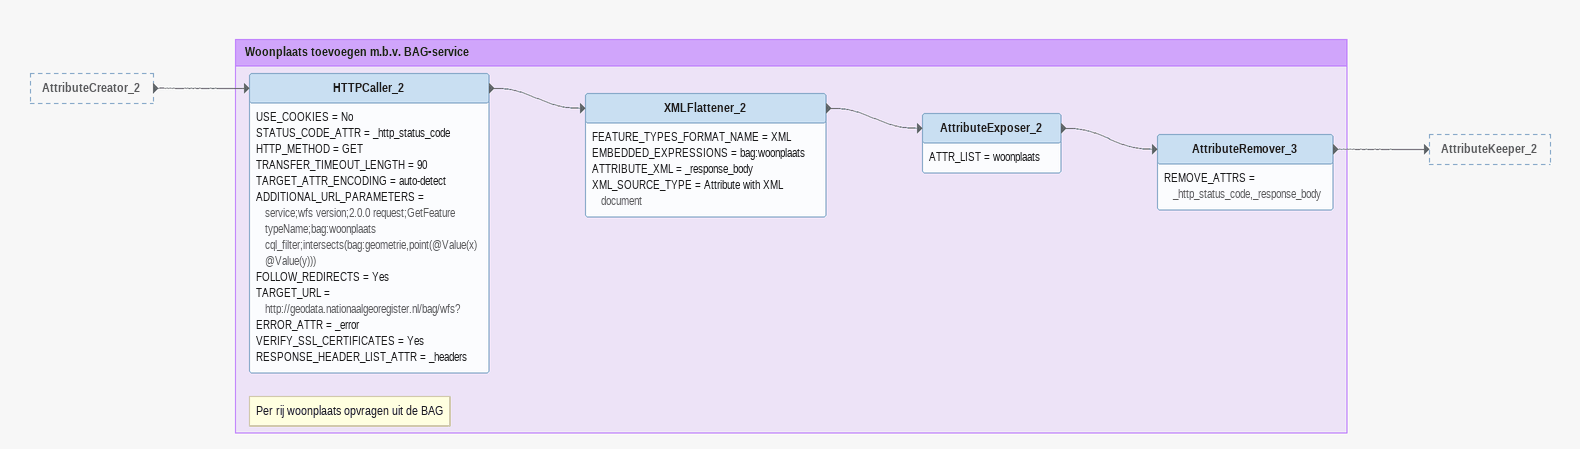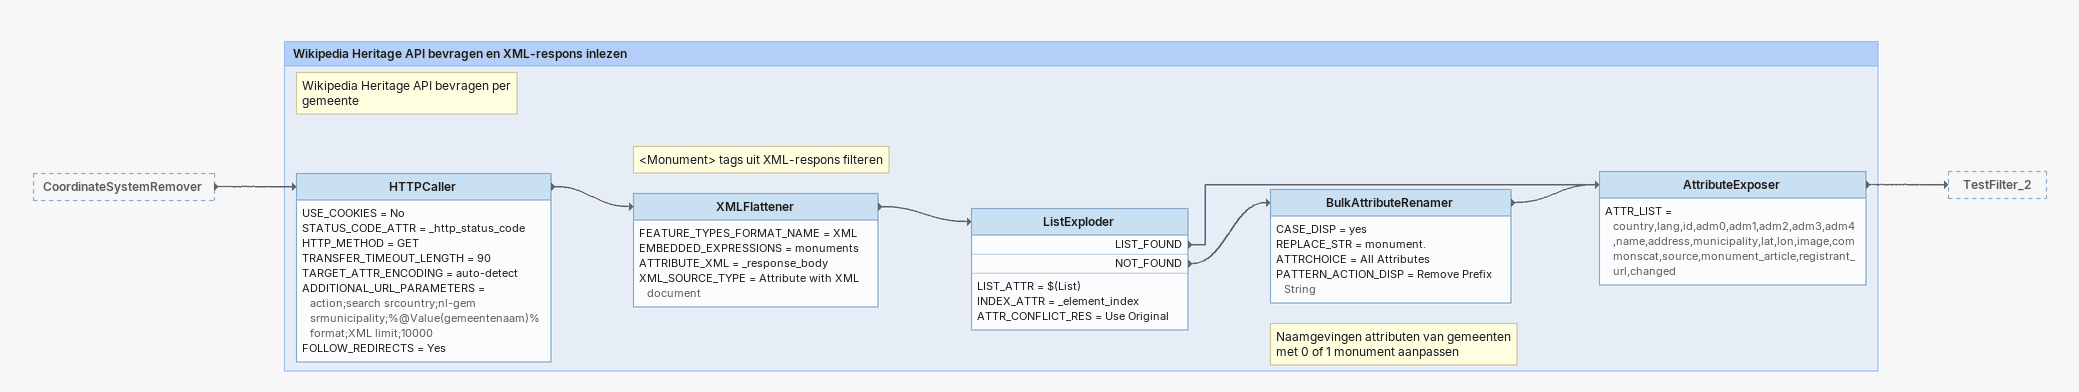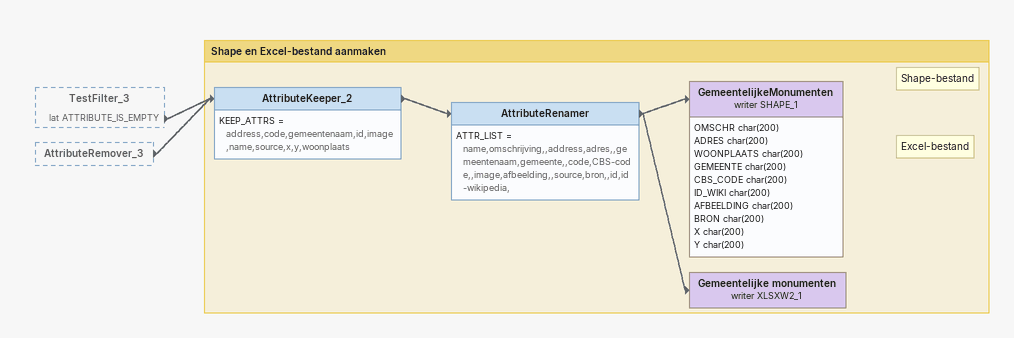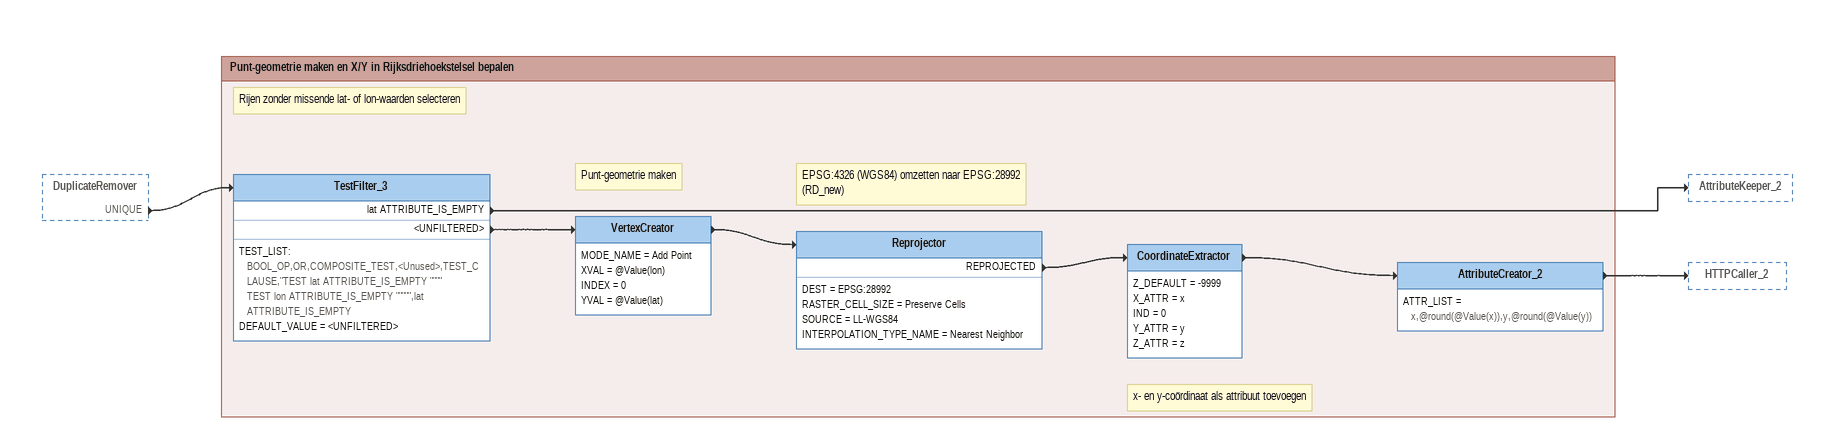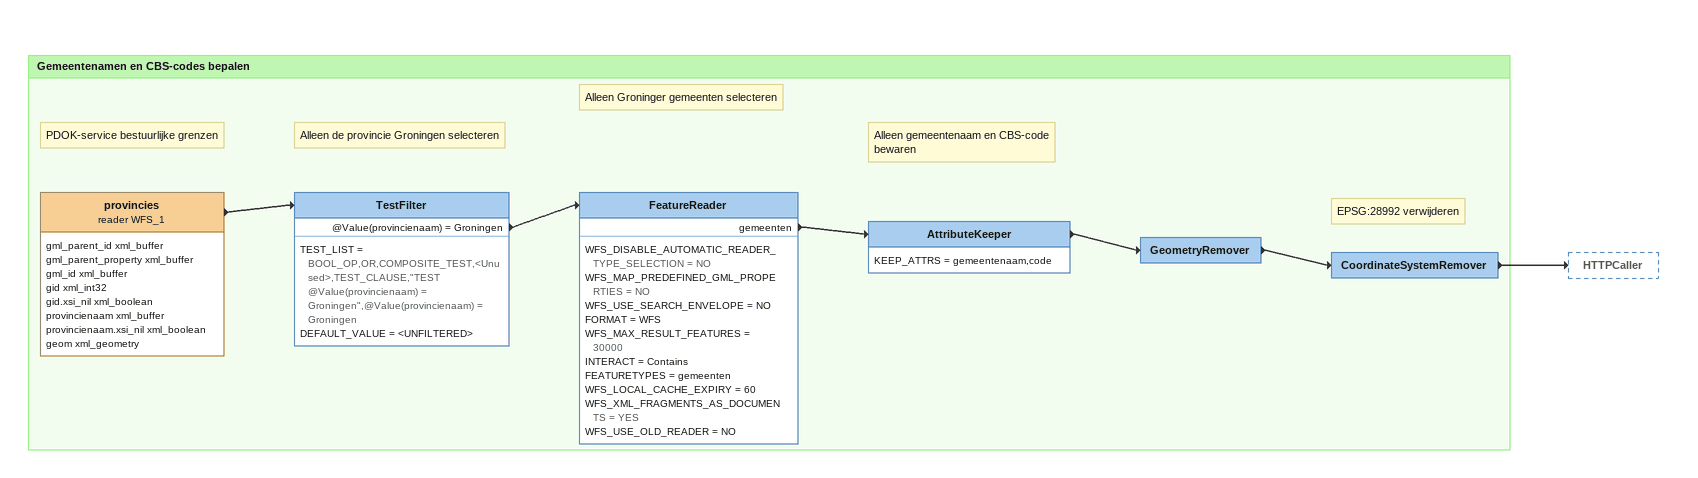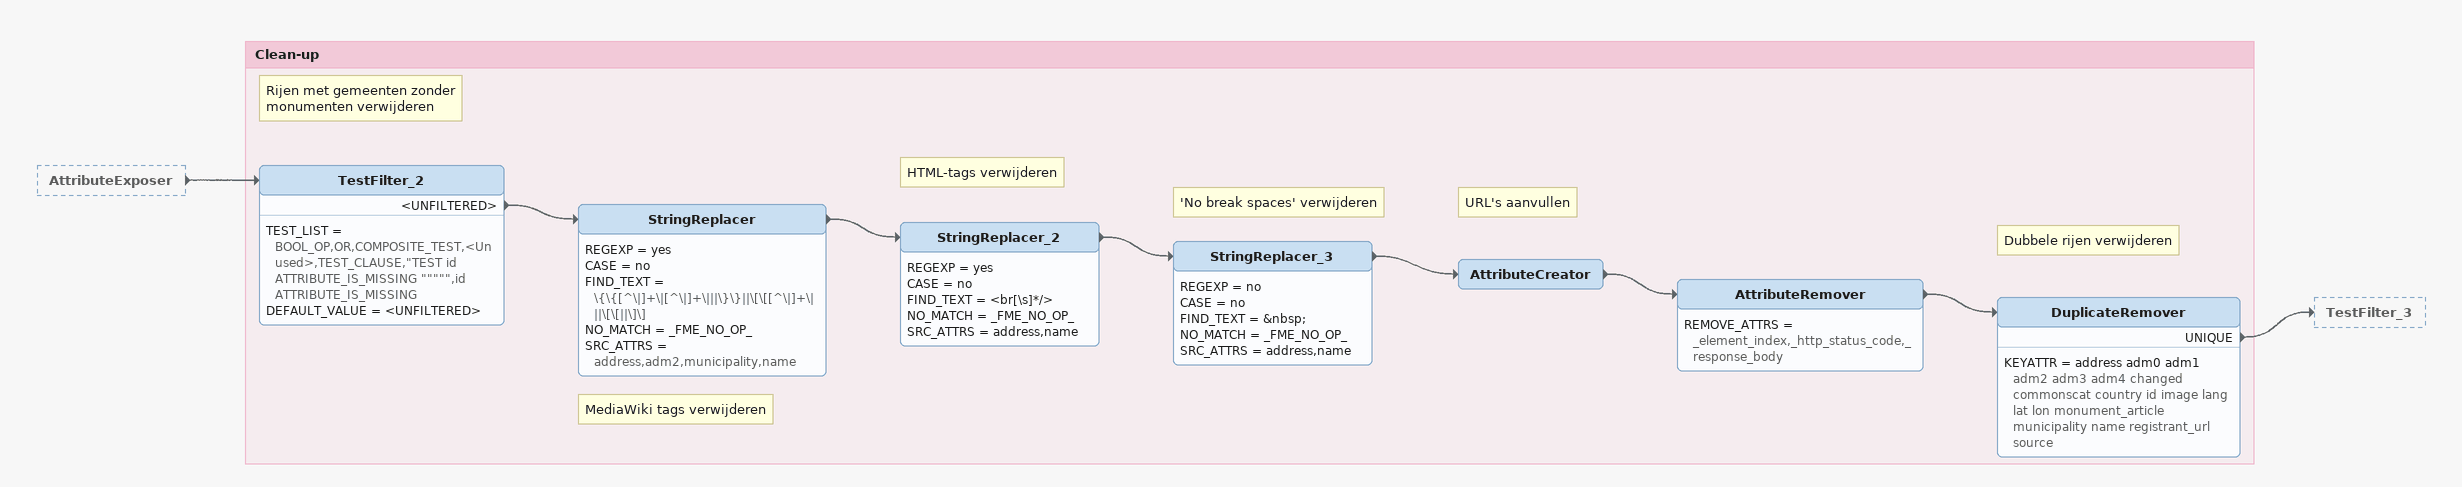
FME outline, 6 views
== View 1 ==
AttributeCreator_2 [outside]
    -> HTTPCaller_2

Bookmark: Woonplaats toevoegen m.b.v. BAG-service
Note: Per rij woonplaats opvragen uit de BAG
HTTPCaller_2
    USE_COOKIES = No
    STATUS_CODE_ATTR = _http_status_code
    HTTP_METHOD = GET
    TRANSFER_TIMEOUT_LENGTH = 90
    TARGET_ATTR_ENCODING = auto-detect
    ADDITIONAL_URL_PARAMETERS = service;wfs version;2.0.0 request;GetFeature typeName;bag:woonplaats cql_filter;intersects(bag:geometrie,point(@Value(x) @Value(y)))
    FOLLOW_REDIRECTS = Yes
    TARGET_URL = http://geodata.nationaalgeoregister.nl/bag/wfs?
    ERROR_ATTR = _error
    VERIFY_SSL_CERTIFICATES = Yes
    RESPONSE_HEADER_LIST_ATTR = _headers
    -> XMLFlattener_2
XMLFlattener_2
    FEATURE_TYPES_FORMAT_NAME = XML
    EMBEDDED_EXPRESSIONS = bag:woonplaats
    ATTRIBUTE_XML = _response_body
    XML_SOURCE_TYPE = Attribute with XML document
    -> AttributeExposer_2
AttributeExposer_2
    ATTR_LIST = woonplaats
    -> AttributeRemover_3
AttributeRemover_3
    REMOVE_ATTRS = _http_status_code,_response_body
    -> AttributeKeeper_2

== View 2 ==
CoordinateSystemRemover [outside]
    -> HTTPCaller

Bookmark: Wikipedia Heritage API bevragen en XML-respons inlezen
Note: Wikipedia Heritage API bevragen per gemeente
HTTPCaller
    USE_COOKIES = No
    STATUS_CODE_ATTR = _http_status_code
    HTTP_METHOD = GET
    TRANSFER_TIMEOUT_LENGTH = 90
    TARGET_ATTR_ENCODING = auto-detect
    ADDITIONAL_URL_PARAMETERS = action;search srcountry;nl-gem srmunicipality;%@Value(gemeentenaam)% format;XML limit;10000
    FOLLOW_REDIRECTS = Yes
    -> XMLFlattener
Note: <Monument> tags uit XML-respons filteren
XMLFlattener
    FEATURE_TYPES_FORMAT_NAME = XML
    EMBEDDED_EXPRESSIONS = monuments
    ATTRIBUTE_XML = _response_body
    XML_SOURCE_TYPE = Attribute with XML document
    -> ListExploder
ListExploder
    LIST_ATTR = $(List)
    INDEX_ATTR = _element_index
    ATTR_CONFLICT_RES = Use Original
    LIST_FOUND -> AttributeExposer
    NOT_FOUND -> BulkAttributeRenamer
Note: Naamgevingen attributen van gemeenten met 0 of 1 monument aanpassen
BulkAttributeRenamer
    CASE_DISP = yes
    REPLACE_STR = monument.
    ATTRCHOICE = All Attributes
    PATTERN_ACTION_DISP = Remove Prefix String
    -> AttributeExposer
AttributeExposer
    ATTR_LIST = country,lang,id,adm0,adm1,adm2,adm3,adm4,name,address,municipality,lat,lon,image,commonscat,source,monument_article,registrant_url,changed
    -> TestFilter_2

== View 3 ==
TestFilter_3 [outside]
    lat ATTRIBUTE_IS_EMPTY -> AttributeKeeper_2
AttributeRemover_3 [outside]
    -> AttributeKeeper_2

Bookmark: Shape en Excel-bestand aanmaken
AttributeKeeper_2
    KEEP_ATTRS = address,code,gemeentenaam,id,image,name,source,x,y,woonplaats
    -> AttributeRenamer
AttributeRenamer
    ATTR_LIST = name,omschrijving,,address,adres,,gemeentenaam,gemeente,,code,CBS-code,,image,afbeelding,,source,bron,,id,id-wikipedia,
    -> Gemeentelijke monumenten (writer XLSXW2_1)
    -> GemeentelijkeMonumenten (writer SHAPE_1)
Note: Shape-bestand
GemeentelijkeMonumenten (writer SHAPE_1)
    attributes: OMSCHR char(200), ADRES char(200), WOONPLAATS char(200), GEMEENTE char(200), CBS_CODE char(200), ID_WIKI char(200), AFBEELDING char(200), BRON char(200), X char(200), Y char(200)
Note: Excel-bestand
Gemeentelijke monumenten (writer XLSXW2_1)

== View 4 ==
DuplicateRemover [outside]
    UNIQUE -> TestFilter_3

Bookmark: Punt-geometrie maken en X/Y in Rijksdriehoekstelsel bepalen
Note: Rijen zonder missende lat- of lon-waarden selecteren
TestFilter_3
    TEST_LIST:
      BOOL_OP,OR,COMPOSITE_TEST,<Unused>,TEST_CLAUSE,"TEST lat ATTRIBUTE_IS_EMPTY """"
      TEST lon ATTRIBUTE_IS_EMPTY """"",lat ATTRIBUTE_IS_EMPTY
    DEFAULT_VALUE = <UNFILTERED>
    lat ATTRIBUTE_IS_EMPTY -> AttributeKeeper_2
    <UNFILTERED> -> VertexCreator
Note: Punt-geometrie maken
VertexCreator
    MODE_NAME = Add Point
    XVAL = @Value(lon)
    INDEX = 0
    YVAL = @Value(lat)
    -> Reprojector
Note: EPSG:4326 (WGS84) omzetten naar EPSG:28992 (RD_new)
Reprojector
    DEST = EPSG:28992
    RASTER_CELL_SIZE = Preserve Cells
    SOURCE = LL-WGS84
    INTERPOLATION_TYPE_NAME = Nearest Neighbor
    REPROJECTED -> CoordinateExtractor
Note: x- en y-coördinaat als attribuut toevoegen
CoordinateExtractor
    Z_DEFAULT = -9999
    X_ATTR = x
    IND = 0
    Y_ATTR = y
    Z_ATTR = z
    -> AttributeCreator_2
AttributeCreator_2
    ATTR_LIST = x,@round(@Value(x)),y,@round(@Value(y))
    -> HTTPCaller_2

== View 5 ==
Bookmark: Gemeentenamen en CBS-codes bepalen
Note: PDOK-service bestuurlijke grenzen
provincies (reader WFS_1)
    attributes: gml_parent_id xml_buffer, gml_parent_property xml_buffer, gml_id xml_buffer, gid xml_int32, gid.xsi_nil xml_boolean, provincienaam xml_buffer, provincienaam.xsi_nil xml_boolean, geom xml_geometry
    -> TestFilter
Note: Alleen de provincie Groningen selecteren
TestFilter
    TEST_LIST = BOOL_OP,OR,COMPOSITE_TEST,<Unused>,TEST_CLAUSE,"TEST @Value(provincienaam) = Groningen",@Value(provincienaam) = Groningen
    DEFAULT_VALUE = <UNFILTERED>
    @Value(provincienaam) = Groningen -> FeatureReader
Note: Alleen Groninger gemeenten selecteren
FeatureReader
    WFS_DISABLE_AUTOMATIC_READER_TYPE_SELECTION = NO
    WFS_MAP_PREDEFINED_GML_PROPERTIES = NO
    WFS_USE_SEARCH_ENVELOPE = NO
    FORMAT = WFS
    WFS_MAX_RESULT_FEATURES = 30000
    INTERACT = Contains
    FEATURETYPES = gemeenten
    WFS_LOCAL_CACHE_EXPIRY = 60
    WFS_XML_FRAGMENTS_AS_DOCUMENTS = YES
    WFS_USE_OLD_READER = NO
    gemeenten -> AttributeKeeper
AttributeKeeper
    KEEP_ATTRS = gemeentenaam,code
    -> GeometryRemover
Note: Alleen gemeentenaam en CBS-code bewaren
GeometryRemover
    -> CoordinateSystemRemover
Note: EPSG:28992 verwijderen
CoordinateSystemRemover
    -> HTTPCaller

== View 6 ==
AttributeExposer [outside]
    -> TestFilter_2

Bookmark: Clean-up
Note: Rijen met gemeenten zonder monumenten verwijderen
TestFilter_2
    TEST_LIST = BOOL_OP,OR,COMPOSITE_TEST,<Unused>,TEST_CLAUSE,"TEST id ATTRIBUTE_IS_MISSING """"",id ATTRIBUTE_IS_MISSING
    DEFAULT_VALUE = <UNFILTERED>
    <UNFILTERED> -> StringReplacer
Note: MediaWiki tags verwijderen
StringReplacer
    REGEXP = yes
    CASE = no
    FIND_TEXT = \{\{[^\|]+\|[^\|]+\|||\}\}||\[\[[^\|]+\|||\[\[||\]\]
    NO_MATCH = _FME_NO_OP_
    SRC_ATTRS = address,adm2,municipality,name
    -> StringReplacer_2
Note: HTML-tags verwijderen
StringReplacer_2
    REGEXP = yes
    CASE = no
    FIND_TEXT = <br[\s]*/>
    NO_MATCH = _FME_NO_OP_
    SRC_ATTRS = address,name
    -> StringReplacer_3
Note: 'No break spaces' verwijderen
StringReplacer_3
    REGEXP = no
    CASE = no
    FIND_TEXT = &nbsp;
    NO_MATCH = _FME_NO_OP_
    SRC_ATTRS = address,name
    -> AttributeCreator
Note: URL's aanvullen
AttributeCreator
    -> AttributeRemover
AttributeRemover
    REMOVE_ATTRS = _element_index,_http_status_code,_response_body
    -> DuplicateRemover
Note: Dubbele rijen verwijderen
DuplicateRemover
    KEYATTR = address adm0 adm1 adm2 adm3 adm4 changed commonscat country id image lang lat lon monument_article municipality name registrant_url source
    UNIQUE -> TestFilter_3
